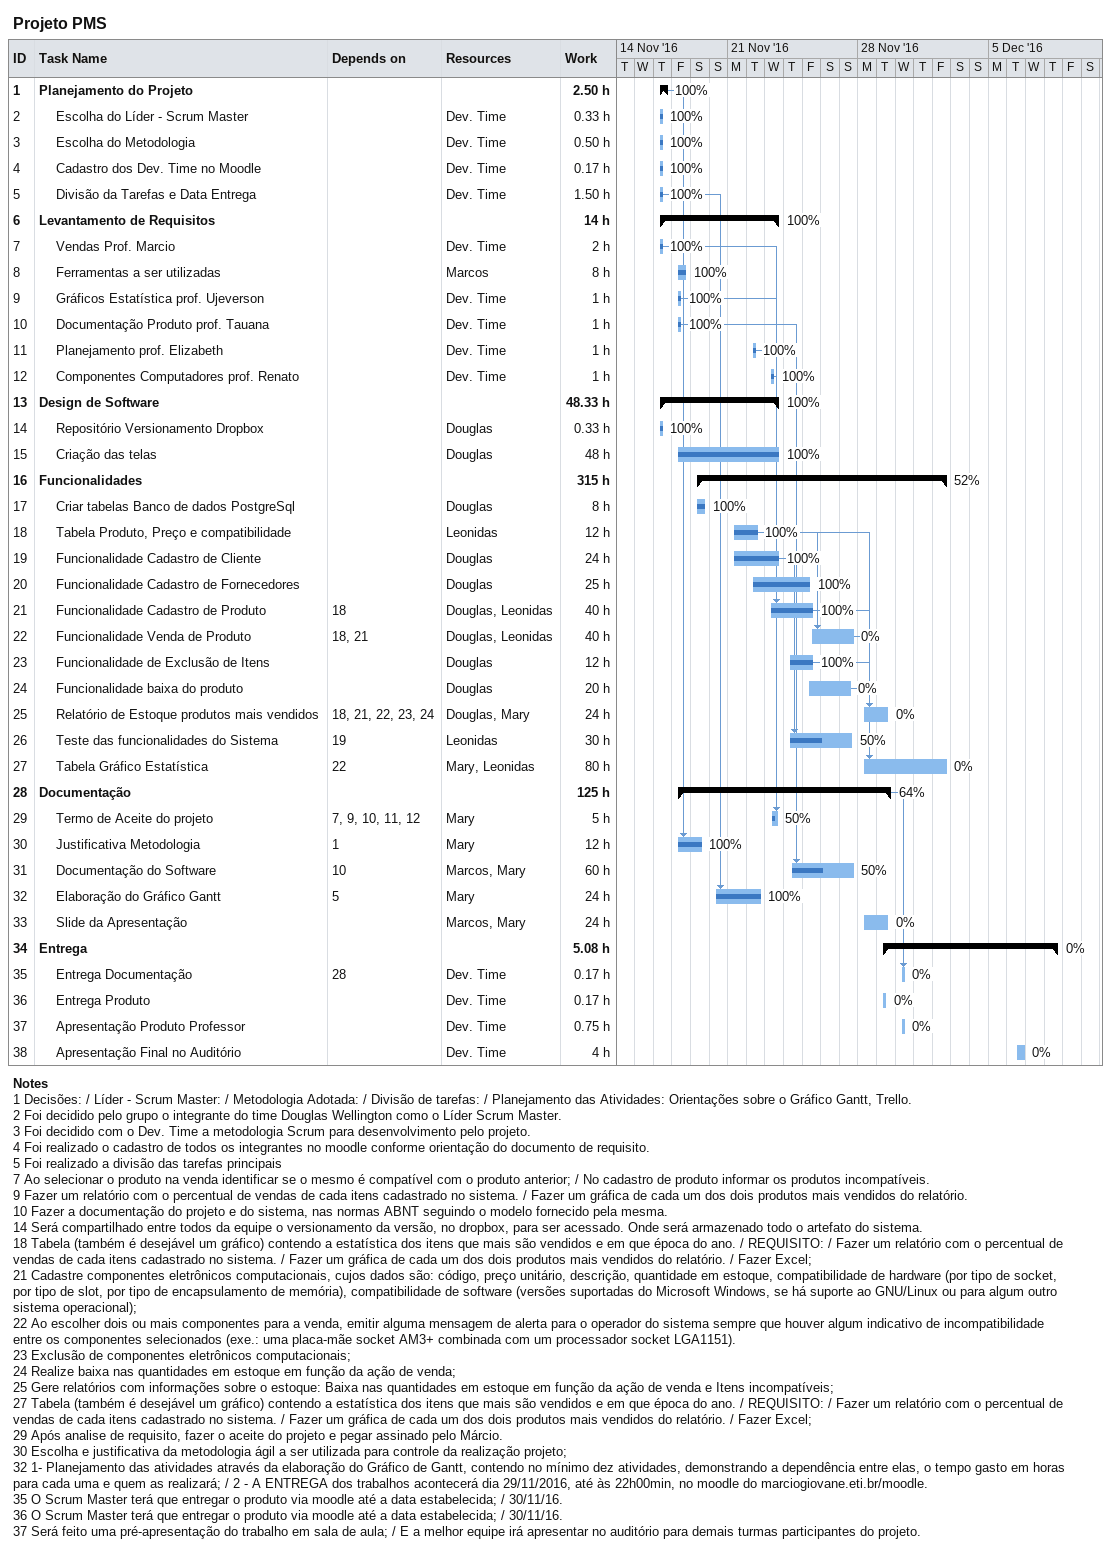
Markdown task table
Projeto PMS

| ID | Level | Task | Start | Finish | Predecessors | Resources | % complete | Work (h) |
|---|---|---|---|---|---|---|---|---|
| 1 | 1 | **Planejamento do Projeto** | 2016-11-17 | 2016-11-17 |  |  | 100 | 2.50 |
| 2 | 2 | Escolha do Líder - Scrum Master | 2016-11-17 | 2016-11-17 |  | Dev. Time | 100 | 0.33 |
| 3 | 2 | Escolha do Metodologia | 2016-11-17 | 2016-11-17 |  | Dev. Time | 100 | 0.50 |
| 4 | 2 | Cadastro dos Dev. Time no Moodle | 2016-11-17 | 2016-11-17 |  | Dev. Time | 100 | 0.17 |
| 5 | 2 | Divisão da Tarefas e Data Entrega | 2016-11-17 | 2016-11-17 |  | Dev. Time | 100 | 1.50 |
| 6 | 1 | **Levantamento de Requisitos** | 2016-11-17 | 2016-11-23 |  |  | 100 | 14 |
| 7 | 2 | Vendas Prof. Marcio | 2016-11-17 | 2016-11-17 |  | Dev. Time | 100 | 2 |
| 8 | 2 | Ferramentas a ser utilizadas | 2016-11-18 | 2016-11-18 |  | Marcos | 100 | 8 |
| 9 | 2 | Gráficos Estatística prof. Ujeverson | 2016-11-18 | 2016-11-18 |  | Dev. Time | 100 | 1 |
| 10 | 2 | Documentação Produto prof. Tauana | 2016-11-18 | 2016-11-18 |  | Dev. Time | 100 | 1 |
| 11 | 2 | Planejamento prof. Elizabeth | 2016-11-22 | 2016-11-22 |  | Dev. Time | 100 | 1 |
| 12 | 2 | Componentes Computadores prof. Renato | 2016-11-23 | 2016-11-23 |  | Dev. Time | 100 | 1 |
| 13 | 1 | **Design de Software** | 2016-11-17 | 2016-11-23 |  |  | 100 | 48.33 |
| 14 | 2 | Repositório Versionamento Dropbox | 2016-11-17 | 2016-11-17 |  | Douglas | 100 | 0.33 |
| 15 | 2 | Criação das telas | 2016-11-18 | 2016-11-23 |  | Douglas | 100 | 48 |
| 16 | 1 | **Funcionalidades** | 2016-11-19 | 2016-12-02 |  |  | 52 | 315 |
| 17 | 2 | Criar tabelas Banco de dados PostgreSql | 2016-11-19 | 2016-11-19 |  | Douglas | 100 | 8 |
| 18 | 2 | Tabela Produto, Preço e compatibilidade | 2016-11-21 | 2016-11-22 |  | Leonidas | 100 | 12 |
| 19 | 2 | Funcionalidade Cadastro de Cliente | 2016-11-21 | 2016-11-23 |  | Douglas | 100 | 24 |
| 20 | 2 | Funcionalidade Cadastro de Fornecedores | 2016-11-22 | 2016-11-25 |  | Douglas | 100 | 25 |
| 21 | 2 | Funcionalidade Cadastro de Produto | 2016-11-23 | 2016-11-25 | 18 | Douglas, Leonidas | 100 | 40 |
| 22 | 2 | Funcionalidade Venda de Produto | 2016-11-25 | 2016-11-27 | 18, 21 | Douglas, Leonidas | 0 | 40 |
| 23 | 2 | Funcionalidade de Exclusão de Itens | 2016-11-24 | 2016-11-25 |  | Douglas | 100 | 12 |
| 24 | 2 | Funcionalidade baixa do produto | 2016-11-25 | 2016-11-27 |  | Douglas | 0 | 20 |
| 25 | 2 | Relatório de Estoque produtos mais vendidos | 2016-11-28 | 2016-11-29 | 18, 21, 22, 23, 24 | Douglas, Mary | 0 | 24 |
| 26 | 2 | Teste das funcionalidades do Sistema | 2016-11-24 | 2016-11-27 | 19 | Leonidas | 50 | 30 |
| 27 | 2 | Tabela Gráfico Estatística | 2016-11-28 | 2016-12-02 | 22 | Mary, Leonidas | 0 | 80 |
| 28 | 1 | **Documentação** | 2016-11-18 | 2016-11-29 |  |  | 64 | 125 |
| 29 | 2 | Termo de Aceite do projeto | 2016-11-23 | 2016-11-23 | 7, 9, 10, 11, 12 | Mary | 50 | 5 |
| 30 | 2 | Justificativa Metodologia | 2016-11-18 | 2016-11-19 | 1 | Mary | 100 | 12 |
| 31 | 2 | Documentação do Software | 2016-11-24 | 2016-11-27 | 10 | Marcos, Mary | 50 | 60 |
| 32 | 2 | Elaboração do Gráfico Gantt | 2016-11-20 | 2016-11-22 | 5 | Mary | 100 | 24 |
| 33 | 2 | Slide da Apresentação | 2016-11-28 | 2016-11-29 |  | Marcos, Mary | 0 | 24 |
| 34 | 1 | **Entrega** | 2016-11-29 | 2016-12-08 |  |  | 0 | 5.08 |
| 35 | 2 | Entrega Documentação | 2016-11-30 | 2016-11-30 | 28 | Dev. Time | 0 | 0.17 |
| 36 | 2 | Entrega Produto | 2016-11-29 | 2016-11-29 |  | Dev. Time | 0 | 0.17 |
| 37 | 2 | Apresentação Produto Professor | 2016-11-30 | 2016-11-30 |  | Dev. Time | 0 | 0.75 |
| 38 | 2 | Apresentação Final no Auditório | 2016-12-06 | 2016-12-06 |  | Dev. Time | 0 | 4 |

Notes
- 1: Decisões: / Líder - Scrum Master: / Metodologia Adotada: / Divisão de tarefas: / Planejamento das Atividades: Orientações sobre o Gráfico Gantt, Trello.
- 2: Foi decidido pelo grupo o integrante do time Douglas Wellington como o Líder Scrum Master.
- 3: Foi decidido com o Dev. Time a metodologia Scrum para desenvolvimento pelo projeto.
- 4: Foi realizado o cadastro de todos os integrantes no moodle conforme orientação do documento de requisito.
- 5: Foi realizado a divisão das tarefas principais
- 7: Ao selecionar o produto na venda identificar se o mesmo é compatível com o produto anterior; / No cadastro de produto informar os produtos incompatíveis.
- 9: Fazer um relatório com o percentual de vendas de cada itens cadastrado no sistema. / Fazer um gráfica de cada um dos dois produtos mais vendidos do relatório.
- 10: Fazer a documentação do projeto e do sistema, nas normas ABNT seguindo o modelo fornecido pela mesma.
- 14: Será compartilhado entre todos da equipe o versionamento da versão, no dropbox, para ser acessado. Onde será armazenado todo o artefato do sistema.
- 18: Tabela (também é desejável um gráfico) contendo a estatística dos itens que mais são vendidos e em que época do ano. / REQUISITO: / Fazer um relatório com o percentual de vendas de cada itens cadastrado no sistema. / Fazer um gráfica de cada um dos dois produtos mais vendidos do relatório. / Fazer Excel;
- 21: Cadastre componentes eletrônicos computacionais, cujos dados são: código, preço unitário, descrição, quantidade em estoque, compatibilidade de hardware (por tipo de socket, por tipo de slot, por tipo de encapsulamento de memória), compatibilidade de software (versões suportadas do Microsoft Windows, se há suporte ao GNU/Linux ou para algum outro sistema operacional);
- 22: Ao escolher dois ou mais componentes para a venda, emitir alguma mensagem de alerta para o operador do sistema sempre que houver algum indicativo de incompatibilidade entre os componentes selecionados (exe.: uma placa-mãe socket AM3+ combinada com um processador socket LGA1151).
- 23: Exclusão de componentes eletrônicos computacionais;
- 24: Realize baixa nas quantidades em estoque em função da ação de venda;
- 25: Gere relatórios com informações sobre o estoque: Baixa nas quantidades em estoque em função da ação de venda e Itens incompatíveis;
- 27: Tabela (também é desejável um gráfico) contendo a estatística dos itens que mais são vendidos e em que época do ano. / REQUISITO: / Fazer um relatório com o percentual de vendas de cada itens cadastrado no sistema. / Fazer um gráfica de cada um dos dois produtos mais vendidos do relatório. / Fazer Excel;
- 29: Após analise de requisito, fazer o aceite do projeto e pegar assinado pelo Márcio.
- 30: Escolha e justificativa da metodologia ágil a ser utilizada para controle da realização projeto;
- 32: 1- Planejamento das atividades através da elaboração do Gráfico de Gantt, contendo no mínimo dez atividades, demonstrando a dependência entre elas, o tempo gasto em horas para cada uma e quem as realizará; / 2 - A ENTREGA dos trabalhos acontecerá dia 29/11/2016, até às 22h00min, no moodle do marciogiovane.eti.br/moodle.
- 35: O Scrum Master terá que entregar o produto via moodle até a data estabelecida; / 30/11/16.
- 36: O Scrum Master terá que entregar o produto via moodle até a data estabelecida; / 30/11/16.
- 37: Será feito uma pré-apresentação do trabalho em sala de aula; / E a melhor equipe irá apresentar no auditório para demais turmas participantes do projeto.
